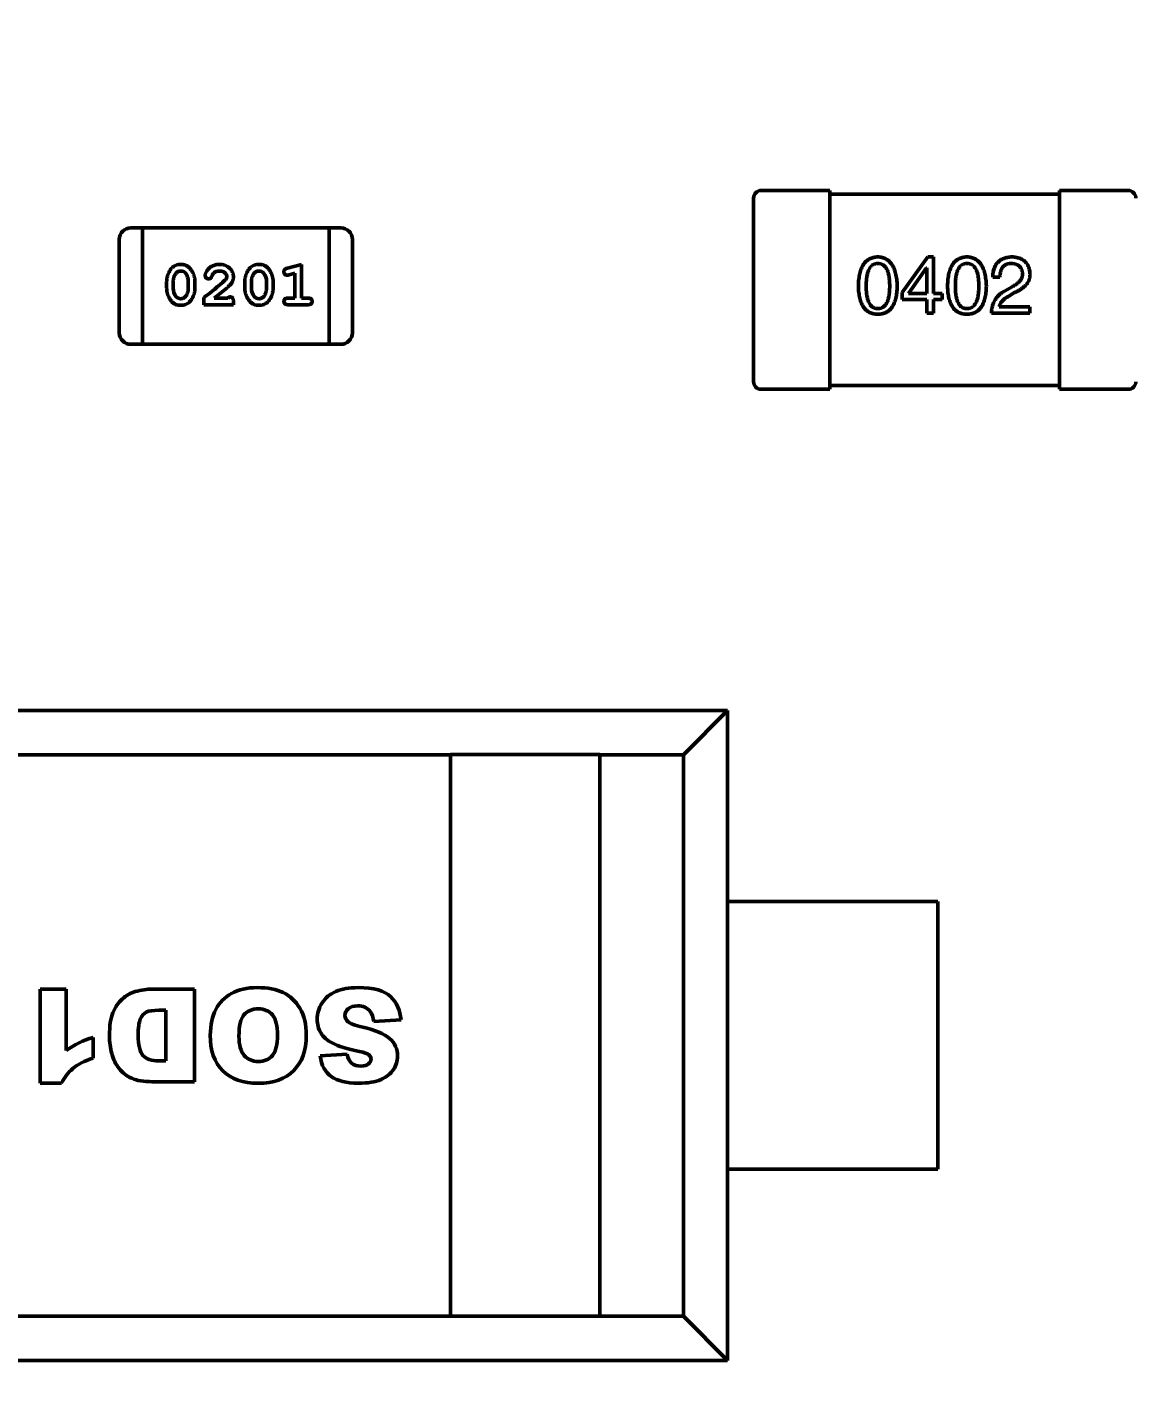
# Model space of a CAD drawing. Header units: millimetres. Extents: x 71 to 428, y 120 to 295.
# Drawn here: x 332.781 to 335.681, y 192.597 to 196.148 of the extents above; entities that cross this region are included whole.
import ezdxf

# ---------------------------------------------------------------- set-up
doc = ezdxf.new("R2010")
doc.units = ezdxf.units.MM
doc.header["$LTSCALE"] = 0.75
doc.layers.add('Dim', color=3, linetype='Continuous', lineweight=25)
doc.layers.add('Visible', color=7, linetype='Continuous', lineweight=50)
doc.styles.get("Standard").update_dxf_attribs({"font": 'arial.ttf'})
doc.dimstyles.new('Dim-ISO-25', dxfattribs={"dimtxt": 3.5, "dimasz": 3.5, "dimexe": 2.1, "dimexo": 2.1, "dimgap": 1.4, "dimtad": 1, "dimzin": 12, "dimdsep": 46, "dimtxsty": 'Standard', "dimcen": 0, "dimazin": 3, "dimtp": 0.1, "dimtm": 0.1, "dimtfac": 0.714286, "dimtmove": 0, "dimatfit": 3, "dimfxl": 1, "dimtzin": 12, "dimarcsym": 0})

# ---------------------------------------------------------------- blocks, each defined once
blk = doc.blocks.new('*D127')
at = {"color": 0, "linetype": 'ByBlock', "lineweight": -2}
for p, q in [((318.3964, 202.3936), (318.3964, 119.8711)), ((354.8964, 148.7044), (354.8964, 119.8711)), ((318.3964, 121.9711), (354.8964, 121.9711))]:
    blk.add_line(p, q, dxfattribs=at)
at = {"color": 0, "linetype": 'ByBlock'}
for points in [[(318.3964, 121.9711), (321.8964, 121.3878), (321.8964, 122.5544)], [(354.8964, 121.9711), (351.3964, 121.3878), (351.3964, 122.5544)]]:
    blk.add_solid(points, dxfattribs=at)
at = {"layer": 'Defpoints', "color": 0, "linetype": 'ByBlock'}
for p in [(318.3964, 204.4936), (354.8964, 150.8044)]:
    blk.add_point(p, dxfattribs=at)
at = {"color": 0, "linetype": 'ByBlock', "lineweight": -2, "insert": (336.6464, 125.1593), "char_height": 3.5, "attachment_point": 5}
blk.add_mtext('\\A0;36.5', dxfattribs=at)

msp = doc.modelspace()

# ---------------------------------------------------------------- linework, layer by layer
at = {"layer": 'Visible'}
for p, q in [((334.6808, 195.7008), (334.6808, 195.2208)), ((334.8808, 195.7208), (334.7008, 195.7208)), ((334.8808, 195.7008), (334.8808, 195.7208)), ((335.4808, 195.7108), (334.8808, 195.7108)), ((334.8808, 195.7008), (334.8808, 195.2208)), ((335.4808, 195.7208), (335.4808, 195.7008)), ((335.6608, 195.7208), (335.4808, 195.7208)), ((335.4808, 195.2208), (335.4808, 195.7008)), ((333.0828, 195.6233), (333.0523, 195.6233)), ((333.0828, 195.5928), (333.0828, 195.6233)), ((333.5705, 195.6233), (333.0828, 195.6233)), ((333.0828, 195.5928), (333.0828, 195.6233)), ((333.5705, 195.6233), (333.5705, 195.5928)), ((333.5705, 195.5928), (333.5705, 195.6233)), ((333.601, 195.6233), (333.5705, 195.6233)), ((333.0219, 195.5928), (333.0219, 195.349)), ((333.0828, 195.5928), (333.0828, 195.349)), ((333.0828, 195.5928), (333.0828, 195.349)), ((333.5705, 195.349), (333.5705, 195.5928)), ((333.5705, 195.5928), (333.5705, 195.349)), ((333.6315, 195.349), (333.6315, 195.5928)), ((333.4616, 195.5177), (333.4981, 195.5275)), ((333.4981, 195.5275), (333.4981, 195.4394)), ((335.0692, 195.4537), (335.1364, 195.5471)), ((335.1331, 195.5184), (335.0864, 195.4512)), ((335.1331, 195.5184), (335.1339, 195.5184)), ((335.1339, 195.5184), (335.1339, 195.4512)), ((335.1519, 195.5471), (335.1364, 195.5471)), ((335.1519, 195.4512), (335.1519, 195.5471)), ((333.1457, 195.4652), (333.1457, 195.4829)), ((333.1631, 195.4655), (333.1631, 195.4827)), ((333.2024, 195.4827), (333.2024, 195.4655)), ((333.2197, 195.4829), (333.2197, 195.4652)), ((333.3503, 195.4652), (333.3503, 195.4829)), ((333.3676, 195.4655), (333.3676, 195.4827)), ((333.4069, 195.4827), (333.4069, 195.4655)), ((333.4242, 195.4829), (333.4242, 195.4652)), ((333.4808, 195.5044), (333.4658, 195.5003)), ((333.4808, 195.4394), (333.4808, 195.5044)), ((335.3064, 195.4938), (335.3253, 195.4938)), ((335.0692, 195.4537), (335.0692, 195.4356)), ((335.1339, 195.4512), (335.0864, 195.4512)), ((335.1741, 195.4512), (335.1519, 195.4512)), ((335.1741, 195.4356), (335.1741, 195.4512)), ((335.3376, 195.4578), (335.3572, 195.4692)), ((335.3638, 195.4537), (335.3482, 195.4447)), ((333.2433, 195.4221), (333.2433, 195.441)), ((333.3204, 195.4221), (333.2433, 195.4221)), ((333.27, 195.4394), (333.3062, 195.4394)), ((333.3204, 195.43), (333.3204, 195.4221)), ((333.4635, 195.4394), (333.4808, 195.4394)), ((333.5154, 195.4221), (333.4635, 195.4221)), ((333.4981, 195.4394), (333.5154, 195.4394)), ((335.0692, 195.4356), (335.1339, 195.4356)), ((335.1339, 195.4356), (335.1339, 195.3996)), ((335.1519, 195.4356), (335.1741, 195.4356)), ((335.1519, 195.3996), (335.1519, 195.4356)), ((335.4039, 195.4168), (335.3236, 195.4168)), ((335.4039, 195.3996), (335.4039, 195.4168)), ((335.1339, 195.3996), (335.1519, 195.3996)), ((335.3031, 195.3996), (335.4039, 195.3996)), ((333.0828, 195.3185), (333.0828, 195.349)), ((333.0828, 195.3185), (333.0828, 195.349)), ((333.5705, 195.349), (333.5705, 195.3185)), ((333.5705, 195.3185), (333.5705, 195.349)), ((333.0523, 195.3185), (333.0828, 195.3185)), ((333.0828, 195.3185), (333.5705, 195.3185)), ((333.5705, 195.3185), (333.601, 195.3185)), ((334.7008, 195.2008), (334.8808, 195.2008)), ((334.8808, 195.2008), (334.8808, 195.2208)), ((334.8808, 195.2108), (335.4808, 195.2108)), ((335.4808, 195.2208), (335.4808, 195.2008)), ((335.4808, 195.2008), (335.6608, 195.2008)), ((334.6127, 194.3609), (331.9127, 194.3609)), ((334.6127, 194.3607), (334.4973, 194.2453)), ((334.6127, 194.3609), (334.6127, 194.3607)), ((334.6127, 192.661), (334.6127, 194.3607)), ((333.888, 194.2453), (332.0281, 194.2453)), ((333.888, 194.2459), (334.2789, 194.2459)), ((333.888, 194.2459), (333.888, 194.2453)), ((333.888, 194.2453), (333.888, 192.7764)), ((334.2789, 194.2453), (334.2789, 194.2459)), ((334.2789, 194.2453), (334.4973, 194.2453)), ((334.2789, 192.7764), (334.2789, 194.2453)), ((334.4973, 194.2453), (334.4973, 192.7764)), ((334.6127, 193.861), (335.1627, 193.861)), ((335.1627, 193.861), (335.1627, 193.161)), ((332.815, 193.6321), (332.815, 193.386)), ((332.8831, 193.6321), (332.815, 193.6321)), ((332.8831, 193.4712), (332.8831, 193.6321)), ((333.219, 193.39), (333.219, 193.6321)), ((333.1439, 193.5769), (333.1439, 193.4445)), ((333.6878, 193.5474), (333.7588, 193.5517)), ((332.9535, 193.4514), (332.9535, 193.5058)), ((333.6178, 193.4622), (333.5474, 193.458)), ((332.815, 193.386), (332.8707, 193.386)), ((335.1627, 193.161), (334.6127, 193.161)), ((333.888, 192.7764), (332.0281, 192.7764)), ((334.2789, 192.7764), (333.888, 192.7764)), ((334.4973, 192.7764), (334.2789, 192.7764)), ((334.6127, 192.661), (334.4973, 192.7764)), ((334.6127, 192.661), (331.9127, 192.661))]:
    msp.add_line(p, q, dxfattribs=at)
at = {"layer": 'Visible', "extrusion": (0, 0, -1)}
msp.add_circle((-354.8964, 204.496), 47.93, dxfattribs=at)
at = {"layer": 'Visible'}
for centre, radius, start, end in [((334.7008, 195.7008), 0.02, 90, 180), ((335.6608, 195.7008), 0.02, 0, 90), ((333.0523, 195.5928), 0.0305, 90, 180), ((333.601, 195.5928), 0.0305, 0, 90), ((333.1676, 195.4833), 0.0348, 358.9671, 38.4954), ((332.8467, 195.9852), 0.6732, 306.0869, 312.1374), ((333.3721, 195.4833), 0.0348, 358.9671, 38.4954), ((333.4587, 195.5228), 0.0236, 274.1731, 287.5488), ((333.1975, 195.4648), 0.0345, 178.9143, 218.8744), ((332.709, 196.1713), 0.9222, 307.4735, 310.1522), ((333.4021, 195.4648), 0.0345, 178.9143, 218.8744), ((334.7008, 195.2208), 0.02, 180, 270), ((335.6608, 195.2208), 0.02, 270, 0), ((333.0057, 193.311), 0.2017, 104.9839, 127.4097)]:
    msp.add_arc(centre, radius, start, end, dxfattribs=at)
at = {"layer": 'Visible', "extrusion": (0, 0, -1)}
for centre, start, end in [((-333.0523, 195.349), 270, 360), ((-333.601, 195.349), 180, 270)]:
    msp.add_arc(centre, 0.0305, start, end, dxfattribs=at)
at = {"layer": 'Visible'}
for points, knots in [([(333.1457, 195.4829), (333.1458, 195.4842), (333.1458, 195.4868), (333.1463, 195.4907), (333.147, 195.4945), (333.1481, 195.4983), (333.1494, 195.5021), (333.1511, 195.5058), (333.153, 195.5095), (333.1552, 195.5131), (333.1577, 195.5165), (333.1605, 195.5194), (333.1635, 195.5219), (333.1668, 195.524), (333.1704, 195.5256), (333.1742, 195.5267), (333.1783, 195.5274), (333.1811, 195.5275), (333.1825, 195.5275)], [0, 0, 0, 0, 0.00000392332, 0.00000781989, 0.00001171272, 0.00001567896, 0.00001965637, 0.0000237297, 0.00002787662, 0.00003216055, 0.00003639187, 0.00004045616, 0.00004438048, 0.00004824611, 0.00005213167, 0.00005611832, 0.00006024496, 0.00006456571, 0.00006456571, 0.00006456571, 0.00006456571]), ([(333.1825, 195.5275), (333.1842, 195.5275), (333.1873, 195.5274), (333.1919, 195.5266), (333.196, 195.5253), (333.1992, 195.5237), (333.2016, 195.5221), (333.2033, 195.5207), (333.205, 195.519), (333.2067, 195.5172), (333.2084, 195.5151), (333.2101, 195.5128), (333.2117, 195.5102), (333.2133, 195.5075), (333.2148, 195.5046), (333.2161, 195.5016), (333.2172, 195.4986), (333.2181, 195.4956), (333.2188, 195.4925), (333.2193, 195.4893), (333.2196, 195.4861), (333.2197, 195.484), (333.2197, 195.4829)], [0, 0, 0, 0, 0.0000049509, 0.00000956577, 0.00001394934, 0.00001814864, 0.00002029821, 0.00002254065, 0.00002494766, 0.00002747925, 0.00003018326, 0.00003308541, 0.00003612424, 0.00003937499, 0.00004267473, 0.00004595618, 0.00004918637, 0.00005240085, 0.00005560716, 0.00005880481, 0.00006204786, 0.00006530354, 0.00006530354, 0.00006530354, 0.00006530354]), ([(333.2464, 195.4982), (333.2465, 195.4991), (333.2466, 195.5011), (333.2476, 195.5041), (333.249, 195.5074), (333.251, 195.511), (333.2535, 195.5145), (333.2567, 195.5178), (333.2603, 195.5207), (333.2645, 195.5231), (333.269, 195.5251), (333.2737, 195.5265), (333.2786, 195.5274), (333.282, 195.5275), (333.2837, 195.5275)], [0, 0, 0, 0, 0.00000270097, 0.00000585083, 0.00000944726, 0.00001361474, 0.00001806426, 0.00002254117, 0.00002715344, 0.00003199017, 0.00003694194, 0.00004188211, 0.00004685466, 0.00005196179, 0.00005196179, 0.00005196179, 0.00005196179]), ([(333.2837, 195.5275), (333.285, 195.5275), (333.2876, 195.5275), (333.2914, 195.527), (333.2949, 195.5262), (333.2983, 195.5252), (333.3016, 195.5239), (333.3046, 195.5222), (333.3074, 195.5202), (333.3101, 195.518), (333.3125, 195.5156), (333.3146, 195.513), (333.3164, 195.5103), (333.3178, 195.5074), (333.319, 195.5044), (333.3198, 195.5013), (333.3203, 195.4981), (333.3203, 195.4959), (333.3204, 195.4948)], [0, 0, 0, 0, 0.00000396152, 0.00000777318, 0.00001144186, 0.00001501091, 0.00001850341, 0.0000219689, 0.00002545535, 0.0000289496, 0.00003241385, 0.00003575633, 0.00003900914, 0.00004220711, 0.00004540995, 0.00004860867, 0.00005188381, 0.00005525319, 0.00005525319, 0.00005525319, 0.00005525319]), ([(333.3503, 195.4829), (333.3503, 195.4842), (333.3503, 195.4868), (333.3508, 195.4907), (333.3515, 195.4945), (333.3526, 195.4983), (333.3539, 195.5021), (333.3556, 195.5058), (333.3575, 195.5095), (333.3597, 195.5131), (333.3622, 195.5165), (333.365, 195.5194), (333.368, 195.5219), (333.3713, 195.524), (333.3749, 195.5256), (333.3787, 195.5267), (333.3828, 195.5274), (333.3856, 195.5275), (333.3871, 195.5275)], [0, 0, 0, 0, 0.00000392332, 0.00000781989, 0.00001171272, 0.00001567896, 0.00001965637, 0.0000237297, 0.00002787662, 0.00003216055, 0.00003639187, 0.00004045616, 0.00004438048, 0.00004824611, 0.00005213167, 0.00005611832, 0.00006024496, 0.00006456571, 0.00006456571, 0.00006456571, 0.00006456571]), ([(333.3871, 195.5275), (333.3887, 195.5275), (333.3918, 195.5274), (333.3964, 195.5266), (333.4006, 195.5253), (333.4037, 195.5237), (333.4061, 195.5221), (333.4078, 195.5207), (333.4095, 195.519), (333.4113, 195.5172), (333.4129, 195.5151), (333.4146, 195.5128), (333.4162, 195.5102), (333.4178, 195.5075), (333.4193, 195.5046), (333.4206, 195.5016), (333.4217, 195.4986), (333.4226, 195.4956), (333.4233, 195.4925), (333.4238, 195.4893), (333.4241, 195.4861), (333.4242, 195.484), (333.4242, 195.4829)], [0, 0, 0, 0, 0.0000049509, 0.00000956577, 0.00001394934, 0.00001814864, 0.00002029821, 0.00002254065, 0.00002494766, 0.00002747925, 0.00003018326, 0.00003308541, 0.00003612424, 0.00003937499, 0.00004267473, 0.00004595618, 0.00004918637, 0.00005240085, 0.00005560716, 0.00005880481, 0.00006204786, 0.00006530354, 0.00006530354, 0.00006530354, 0.00006530354]), ([(333.4525, 195.5085), (333.4525, 195.5091), (333.4525, 195.5101), (333.4529, 195.5116), (333.4534, 195.513), (333.4542, 195.5141), (333.4554, 195.5152), (333.4571, 195.5161), (333.4591, 195.5169), (333.4607, 195.5174), (333.4616, 195.5177)], [0, 0, 0, 0, 0.0000016554, 0.00000317637, 0.00000457095, 0.00000589892, 0.0000073621, 0.00000919188, 0.00001140337, 0.00001403183, 0.00001403183, 0.00001403183, 0.00001403183]), ([(334.955, 195.4709), (334.9551, 195.4739), (334.9553, 195.4798), (334.9561, 195.4884), (334.9572, 195.4964), (334.9587, 195.5038), (334.9606, 195.5106), (334.9628, 195.5169), (334.9654, 195.5225), (334.9684, 195.5276), (334.9718, 195.5321), (334.9756, 195.5361), (334.9797, 195.5394), (334.9842, 195.5422), (334.9891, 195.5443), (334.9944, 195.5459), (335, 195.5468), (335.0039, 195.547), (335.0059, 195.5471)], [0, 0, 0, 0, 0.088823, 0.172287, 0.250296, 0.323438, 0.392244, 0.456221, 0.516635, 0.573871, 0.628, 0.680335, 0.731489, 0.782557, 0.834044, 0.886738, 0.942089, 1, 1, 1, 1]), ([(335.0059, 195.5299), (335.0046, 195.5298), (335.0022, 195.5298), (334.9988, 195.5291), (334.9955, 195.5279), (334.9925, 195.5263), (334.9898, 195.5242), (334.9873, 195.5216), (334.985, 195.5186), (334.983, 195.5151), (334.9812, 195.5112), (334.9797, 195.5068), (334.9784, 195.5019), (334.9773, 195.4966), (334.9765, 195.4908), (334.976, 195.4846), (334.9756, 195.4779), (334.9756, 195.4733), (334.9755, 195.4709)], [0, 0, 0, 0, 0.049764, 0.097007, 0.143217, 0.188577, 0.235116, 0.282997, 0.333719, 0.387776, 0.445989, 0.508679, 0.576563, 0.649481, 0.728235, 0.812722, 0.903548, 1, 1, 1, 1]), ([(335.0059, 195.5471), (335.0078, 195.547), (335.0117, 195.5468), (335.0172, 195.5457), (335.0224, 195.544), (335.0272, 195.5418), (335.0317, 195.5391), (335.0358, 195.5357), (335.0395, 195.5317), (335.0429, 195.5272), (335.0459, 195.5221), (335.0485, 195.5165), (335.0508, 195.5103), (335.0527, 195.5035), (335.0542, 195.4961), (335.0554, 195.4882), (335.0563, 195.4798), (335.0565, 195.4739), (335.0567, 195.4709)], [0, 0, 0, 0, 0.057415, 0.112361, 0.16496, 0.216437, 0.267441, 0.318839, 0.371478, 0.426325, 0.483626, 0.544235, 0.608673, 0.677374, 0.750405, 0.828394, 0.911525, 1, 1, 1, 1]), ([(335.037, 195.4709), (335.037, 195.4733), (335.0369, 195.4779), (335.0366, 195.4846), (335.036, 195.4908), (335.0351, 195.4966), (335.0341, 195.5019), (335.0327, 195.5068), (335.0312, 195.5112), (335.0294, 195.5151), (335.0272, 195.5186), (335.0249, 195.5216), (335.0224, 195.5242), (335.0196, 195.5263), (335.0165, 195.5279), (335.0131, 195.5291), (335.0096, 195.5298), (335.0071, 195.5298), (335.0059, 195.5299)], [0, 0, 0, 0, 0.095719, 0.185854, 0.269738, 0.347952, 0.420315, 0.487894, 0.550245, 0.608186, 0.662454, 0.713283, 0.761375, 0.808209, 0.854301, 0.901312, 0.949396, 1, 1, 1, 1]), ([(335.1882, 195.4709), (335.1883, 195.4739), (335.1885, 195.4798), (335.1893, 195.4884), (335.1904, 195.4964), (335.1919, 195.5038), (335.1937, 195.5106), (335.196, 195.5169), (335.1986, 195.5225), (335.2016, 195.5276), (335.2049, 195.5321), (335.2087, 195.5361), (335.2128, 195.5394), (335.2174, 195.5422), (335.2223, 195.5443), (335.2275, 195.5459), (335.2331, 195.5468), (335.237, 195.547), (335.239, 195.5471)], [0, 0, 0, 0, 0.088823, 0.172287, 0.250296, 0.323438, 0.392244, 0.456221, 0.516635, 0.573871, 0.628, 0.680335, 0.731489, 0.782557, 0.834044, 0.886738, 0.942089, 1, 1, 1, 1]), ([(335.239, 195.5299), (335.2378, 195.5298), (335.2354, 195.5298), (335.2319, 195.5291), (335.2287, 195.5279), (335.2257, 195.5263), (335.2229, 195.5242), (335.2204, 195.5216), (335.2182, 195.5186), (335.2162, 195.5151), (335.2144, 195.5112), (335.2128, 195.5068), (335.2116, 195.5019), (335.2105, 195.4966), (335.2097, 195.4908), (335.2091, 195.4846), (335.2087, 195.4779), (335.2087, 195.4733), (335.2087, 195.4709)], [0, 0, 0, 0, 0.049764, 0.097007, 0.143217, 0.188577, 0.235116, 0.282997, 0.333719, 0.387776, 0.445989, 0.508679, 0.576563, 0.649481, 0.728235, 0.812722, 0.903548, 1, 1, 1, 1]), ([(335.239, 195.5471), (335.241, 195.547), (335.2448, 195.5468), (335.2503, 195.5457), (335.2555, 195.544), (335.2604, 195.5418), (335.2648, 195.5391), (335.2689, 195.5357), (335.2727, 195.5317), (335.276, 195.5272), (335.279, 195.5221), (335.2817, 195.5165), (335.2839, 195.5103), (335.2858, 195.5035), (335.2874, 195.4961), (335.2886, 195.4882), (335.2894, 195.4798), (335.2897, 195.4739), (335.2898, 195.4709)], [0, 0, 0, 0, 0.057415, 0.112361, 0.16496, 0.216437, 0.267441, 0.318839, 0.371478, 0.426325, 0.483626, 0.544235, 0.608673, 0.677374, 0.750405, 0.828394, 0.911525, 1, 1, 1, 1]), ([(335.2702, 195.4709), (335.2701, 195.4733), (335.2701, 195.4779), (335.2697, 195.4846), (335.2691, 195.4908), (335.2683, 195.4966), (335.2672, 195.5019), (335.2659, 195.5068), (335.2643, 195.5112), (335.2625, 195.5151), (335.2604, 195.5186), (335.2581, 195.5216), (335.2555, 195.5242), (335.2527, 195.5263), (335.2496, 195.5279), (335.2463, 195.5291), (335.2427, 195.5298), (335.2403, 195.5298), (335.239, 195.5299)], [0, 0, 0, 0, 0.095719, 0.185854, 0.269738, 0.347952, 0.420315, 0.487894, 0.550245, 0.608186, 0.662454, 0.713283, 0.761375, 0.808209, 0.854301, 0.901312, 0.949396, 1, 1, 1, 1]), ([(335.3064, 195.4938), (335.3065, 195.4959), (335.3066, 195.5), (335.3073, 195.5059), (335.3083, 195.5114), (335.3098, 195.5165), (335.3116, 195.5212), (335.3138, 195.5255), (335.3165, 195.5295), (335.3195, 195.533), (335.3228, 195.5362), (335.3266, 195.5389), (335.3308, 195.5413), (335.3353, 195.5433), (335.3403, 195.5449), (335.3456, 195.546), (335.3513, 195.5468), (335.3552, 195.547), (335.3572, 195.5471)], [0, 0, 0, 0, 0.074935, 0.145873, 0.212498, 0.27598, 0.33603, 0.394042, 0.450372, 0.505546, 0.560812, 0.616481, 0.673265, 0.732328, 0.7938, 0.858943, 0.92718, 1, 1, 1, 1]), ([(335.3548, 195.5299), (335.3536, 195.5299), (335.3513, 195.5298), (335.3481, 195.5294), (335.345, 195.5287), (335.3422, 195.5277), (335.3395, 195.5264), (335.3371, 195.5249), (335.3349, 195.523), (335.333, 195.5209), (335.3312, 195.5185), (335.3297, 195.5158), (335.3285, 195.5128), (335.3273, 195.5096), (335.3265, 195.506), (335.3259, 195.5022), (335.3254, 195.4981), (335.3253, 195.4953), (335.3253, 195.4938)], [0, 0, 0, 0, 0.065945, 0.127767, 0.186553, 0.242898, 0.297728, 0.351599, 0.404854, 0.459191, 0.515338, 0.573322, 0.634405, 0.698538, 0.767039, 0.84022, 0.917406, 1, 1, 1, 1]), ([(335.3843, 195.5037), (335.3842, 195.5047), (335.384, 195.5067), (335.3835, 195.5096), (335.3828, 195.5123), (335.3819, 195.5148), (335.3807, 195.5172), (335.3794, 195.5193), (335.3778, 195.5212), (335.3761, 195.523), (335.3741, 195.5245), (335.372, 195.5259), (335.3696, 195.527), (335.367, 195.528), (335.3643, 195.5287), (335.3613, 195.5294), (335.3581, 195.5297), (335.3559, 195.5298), (335.3548, 195.5299)], [0, 0, 0, 0, 0.069456, 0.136175, 0.198596, 0.258993, 0.316838, 0.37342, 0.428889, 0.48454, 0.540119, 0.597644, 0.65702, 0.718534, 0.783117, 0.851564, 0.923888, 1, 1, 1, 1]), ([(335.3572, 195.5471), (335.359, 195.547), (335.3625, 195.5467), (335.3676, 195.546), (335.3723, 195.5449), (335.3767, 195.5435), (335.3808, 195.5418), (335.3846, 195.5398), (335.388, 195.5375), (335.3911, 195.5349), (335.3939, 195.5319), (335.3963, 195.5287), (335.3984, 195.5251), (335.4002, 195.5213), (335.4016, 195.5171), (335.4028, 195.5126), (335.4035, 195.5078), (335.4038, 195.5045), (335.4039, 195.5028)], [0, 0, 0, 0, 0.074847, 0.14558, 0.212628, 0.276599, 0.337792, 0.396608, 0.453638, 0.509854, 0.565589, 0.621545, 0.678777, 0.737222, 0.798388, 0.862259, 0.929312, 1, 1, 1, 1]), ([(333.1631, 195.4827), (333.1631, 195.4837), (333.1631, 195.4858), (333.1634, 195.4889), (333.164, 195.4918), (333.1648, 195.4946), (333.1658, 195.4973), (333.1671, 195.4998), (333.1686, 195.5022), (333.1697, 195.5037), (333.1703, 195.5044)], [0, 0, 0, 0, 0.00000318492, 0.00000626087, 0.00000925103, 0.00001217896, 0.00001502895, 0.00001784239, 0.00002067728, 0.00002351442, 0.00002351442, 0.00002351442, 0.00002351442]), ([(333.1703, 195.5044), (333.1707, 195.5049), (333.1715, 195.5058), (333.1729, 195.507), (333.1743, 195.508), (333.1758, 195.5088), (333.1774, 195.5095), (333.1791, 195.5099), (333.1808, 195.5102), (333.1821, 195.5102), (333.1827, 195.5102)], [0, 0, 0, 0, 0.00000183944, 0.00000361127, 0.00000533318, 0.000007034, 0.00000875084, 0.00001047589, 0.00001226209, 0.00001410398, 0.00001410398, 0.00001410398, 0.00001410398]), ([(333.1827, 195.5102), (333.1844, 195.5102), (333.1868, 195.5102), (333.1906, 195.5085), (333.1915, 195.5079), (333.1935, 195.5064), (333.1941, 195.5057), (333.1948, 195.505)], [-0.001290056, -0.001290056, -0.001290056, -0.001290056, -0.000574455, -0.000574455, -0.000312129, -0.000312129, 0, 0, 0, 0]), ([(333.2553, 195.4898), (333.2547, 195.4898), (333.2535, 195.4898), (333.2519, 195.4904), (333.2504, 195.4912), (333.249, 195.4923), (333.2479, 195.4936), (333.247, 195.495), (333.2465, 195.4966), (333.2465, 195.4977), (333.2464, 195.4982)], [0, 0, 0, 0, 0.00000173224, 0.00000338557, 0.00000506021, 0.00000680672, 0.00000853127, 0.00001015356, 0.00001173733, 0.00001335086, 0.00001335086, 0.00001335086, 0.00001335086]), ([(333.2637, 195.4963), (333.2635, 195.4958), (333.2631, 195.4947), (333.2624, 195.4933), (333.2615, 195.4922), (333.2605, 195.4913), (333.2593, 195.4906), (333.2581, 195.4901), (333.2567, 195.4898), (333.2557, 195.4898), (333.2553, 195.4898)], [0, 0, 0, 0, 0.00000176971, 0.00000333785, 0.00000478827, 0.00000612499, 0.00000741067, 0.00000872109, 0.00001009523, 0.00001156844, 0.00001156844, 0.00001156844, 0.00001156844]), ([(333.2687, 195.5049), (333.2682, 195.5043), (333.2671, 195.5033), (333.2659, 195.5012), (333.2646, 195.499), (333.264, 195.4972), (333.2637, 195.4963)], [0, 0, 0, 0, 0.000002175077, 0.000004534679, 0.00000710803, 0.00000994851, 0.00000994851, 0.00000994851, 0.00000994851]), ([(333.2836, 195.5102), (333.2813, 195.5102), (333.2788, 195.5102), (333.2719, 195.5076), (333.2698, 195.5058), (333.2687, 195.5049)], [0, 0, 0, 0, 0.000683895, 0.000683895, 0.001354625, 0.001354625, 0.001354625, 0.001354625]), ([(333.3031, 195.4957), (333.303, 195.4966), (333.3029, 195.4985), (333.3018, 195.5012), (333.3001, 195.5037), (333.2977, 195.506), (333.2949, 195.5079), (333.2915, 195.5093), (333.2877, 195.5101), (333.285, 195.5102), (333.2836, 195.5102)], [0, 0, 0, 0, 0.00000276995, 0.00000554886, 0.00000847062, 0.00001170472, 0.00001512547, 0.00001868094, 0.00002249375, 0.00002666224, 0.00002666224, 0.00002666224, 0.00002666224]), ([(333.2983, 195.486), (333.299, 195.4868), (333.3004, 195.4884), (333.3019, 195.4909), (333.3029, 195.4933), (333.303, 195.4949), (333.3031, 195.4957)], [0, 0, 0, 0, 0.00000327363, 0.00000614506, 0.00000868134, 0.00001102863, 0.00001102863, 0.00001102863, 0.00001102863]), ([(333.3204, 195.4948), (333.3203, 195.4936), (333.3203, 195.4914), (333.3197, 195.4881), (333.3188, 195.4849), (333.3177, 195.4824), (333.3166, 195.4803), (333.3155, 195.4787), (333.3141, 195.4769), (333.3125, 195.4751), (333.3107, 195.4731), (333.3085, 195.471), (333.3062, 195.4687), (333.3045, 195.4673), (333.3036, 195.4665)], [0, 0, 0, 0, 0.00000342014, 0.00000675686, 0.0000100548, 0.00001336016, 0.00001511038, 0.00001710808, 0.00001935068, 0.00002182599, 0.00002457522, 0.00002758559, 0.00003084269, 0.00003438436, 0.00003438436, 0.00003438436, 0.00003438436]), ([(333.3676, 195.4827), (333.3676, 195.4837), (333.3676, 195.4858), (333.368, 195.4889), (333.3685, 195.4918), (333.3693, 195.4946), (333.3703, 195.4973), (333.3716, 195.4998), (333.3731, 195.5022), (333.3742, 195.5037), (333.3748, 195.5044)], [0, 0, 0, 0, 0.00000318492, 0.00000626087, 0.00000925103, 0.00001217896, 0.00001502895, 0.00001784239, 0.00002067728, 0.00002351442, 0.00002351442, 0.00002351442, 0.00002351442]), ([(333.3748, 195.5044), (333.3752, 195.5049), (333.376, 195.5058), (333.3774, 195.507), (333.3788, 195.508), (333.3803, 195.5088), (333.3819, 195.5095), (333.3836, 195.5099), (333.3853, 195.5102), (333.3866, 195.5102), (333.3872, 195.5102)], [0, 0, 0, 0, 0.00000183944, 0.00000361127, 0.00000533318, 0.000007034, 0.00000875084, 0.00001047589, 0.00001226209, 0.00001410398, 0.00001410398, 0.00001410398, 0.00001410398]), ([(333.3872, 195.5102), (333.3889, 195.5102), (333.3913, 195.5102), (333.3951, 195.5085), (333.396, 195.5079), (333.398, 195.5064), (333.3986, 195.5057), (333.3993, 195.505)], [-0.001290056, -0.001290056, -0.001290056, -0.001290056, -0.000574455, -0.000574455, -0.000312129, -0.000312129, 0, 0, 0, 0]), ([(333.4604, 195.4992), (333.4599, 195.4993), (333.4589, 195.4993), (333.4574, 195.4998), (333.456, 195.5007), (333.4548, 195.5019), (333.4538, 195.5033), (333.4531, 195.5049), (333.4526, 195.5066), (333.4525, 195.5079), (333.4525, 195.5085)], [0, 0, 0, 0, 0.00000155142, 0.00000307615, 0.00000463796, 0.00000633435, 0.00000808701, 0.00000980672, 0.0000115757, 0.0000134416, 0.0000134416, 0.0000134416, 0.0000134416]), ([(335.3572, 195.4692), (335.3584, 195.4699), (335.3607, 195.471), (335.3639, 195.4729), (335.3669, 195.4749), (335.3697, 195.4769), (335.3722, 195.4789), (335.3745, 195.4809), (335.3765, 195.483), (335.3783, 195.4852), (335.3799, 195.4873), (335.3813, 195.4896), (335.3824, 195.4918), (335.3833, 195.4941), (335.3838, 195.4965), (335.3843, 195.4988), (335.3844, 195.5013), (335.3843, 195.5029), (335.3843, 195.5037)], [0, 0, 0, 0, 0.084365, 0.165386, 0.24176, 0.314729, 0.38433, 0.449952, 0.513164, 0.5734, 0.630824, 0.68644, 0.740136, 0.792605, 0.844515, 0.896112, 0.947763, 1, 1, 1, 1]), ([(335.4039, 195.5028), (335.404, 195.5016), (335.404, 195.4991), (335.4037, 195.4955), (335.4031, 195.4919), (335.4021, 195.4884), (335.4008, 195.485), (335.3991, 195.4817), (335.3971, 195.4784), (335.3947, 195.4753), (335.392, 195.4723), (335.389, 195.4693), (335.3856, 195.4665), (335.3819, 195.4637), (335.3779, 195.4611), (335.3735, 195.4585), (335.3688, 195.456), (335.3655, 195.4545), (335.3638, 195.4537)], [0, 0, 0, 0, 0.055083, 0.109453, 0.162685, 0.21614, 0.26961, 0.324284, 0.380202, 0.437433, 0.497084, 0.559152, 0.624288, 0.692446, 0.763862, 0.838743, 0.917269, 1, 1, 1, 1]), ([(333.1828, 195.4206), (333.1811, 195.4206), (333.178, 195.4207), (333.1734, 195.4215), (333.1692, 195.4228), (333.166, 195.4245), (333.1637, 195.4261), (333.1619, 195.4275), (333.1602, 195.4291), (333.1585, 195.431), (333.1569, 195.4331), (333.1552, 195.4354), (333.1536, 195.438), (333.152, 195.4407), (333.1506, 195.4436), (333.1493, 195.4465), (333.1482, 195.4495), (333.1473, 195.4526), (333.1466, 195.4557), (333.1461, 195.4588), (333.1458, 195.462), (333.1458, 195.4641), (333.1457, 195.4652)], [0, 0, 0, 0, 0.00000497342, 0.0000096394, 0.00001402095, 0.00001825168, 0.00002037965, 0.00002265599, 0.00002504403, 0.00002759278, 0.00003028011, 0.00003314629, 0.00003618373, 0.00003942054, 0.00004270743, 0.0000459775, 0.00004918291, 0.00005238891, 0.00005556952, 0.00005878627, 0.00006197839, 0.00006523258, 0.00006523258, 0.00006523258, 0.00006523258]), ([(333.1828, 195.4379), (333.1811, 195.4379), (333.1787, 195.4379), (333.1749, 195.4396), (333.1739, 195.4402), (333.172, 195.4416), (333.1714, 195.4424), (333.1707, 195.4432)], [-0.00130772, -0.00130772, -0.00130772, -0.00130772, -0.000568367, -0.000568367, -0.000303346, -0.000303346, 0, 0, 0, 0]), ([(333.2197, 195.4652), (333.2197, 195.4639), (333.2196, 195.4613), (333.2191, 195.4574), (333.2184, 195.4535), (333.2173, 195.4497), (333.216, 195.446), (333.2143, 195.4422), (333.2124, 195.4386), (333.2102, 195.435), (333.2077, 195.4316), (333.2049, 195.4287), (333.2019, 195.4261), (333.1986, 195.4241), (333.195, 195.4225), (333.1911, 195.4214), (333.1871, 195.4207), (333.1842, 195.4206), (333.1828, 195.4206)], [0, 0, 0, 0, 0.00000392684, 0.00000785143, 0.00001177672, 0.00001571618, 0.00001972871, 0.00002380569, 0.00002796783, 0.00003225561, 0.00003649073, 0.00004054073, 0.00004446857, 0.0000483457, 0.00005223474, 0.00005622497, 0.00006035531, 0.00006470459, 0.00006470459, 0.00006470459, 0.00006470459]), ([(333.1951, 195.4437), (333.1947, 195.4432), (333.1939, 195.4423), (333.1926, 195.4411), (333.1912, 195.4401), (333.1897, 195.4393), (333.1881, 195.4387), (333.1864, 195.4382), (333.1847, 195.4379), (333.1835, 195.4379), (333.1828, 195.4379)], [0, 0, 0, 0, 0.0000018202, 0.00000358945, 0.00000532878, 0.00000700563, 0.00000871996, 0.00001041883, 0.00001217822, 0.00001401743, 0.00001401743, 0.00001401743, 0.00001401743]), ([(333.2024, 195.4655), (333.2024, 195.4644), (333.2023, 195.4623), (333.202, 195.4593), (333.2014, 195.4563), (333.2006, 195.4535), (333.1996, 195.4508), (333.1983, 195.4483), (333.1969, 195.4459), (333.1957, 195.4444), (333.1951, 195.4437)], [0, 0, 0, 0, 0.00000318535, 0.00000626171, 0.00000925226, 0.0000121569, 0.00001503035, 0.00001784417, 0.00002067944, 0.00002351696, 0.00002351696, 0.00002351696, 0.00002351696]), ([(333.3062, 195.4394), (333.3067, 195.4399), (333.3075, 195.4408), (333.3089, 195.4418), (333.3103, 195.4425), (333.3113, 195.4426), (333.3117, 195.4426)], [0, 0, 0, 0, 0.000001979447, 0.000003689122, 0.000005162448, 0.000006502727, 0.000006502727, 0.000006502727, 0.000006502727]), ([(333.3117, 195.4426), (333.3123, 195.4426), (333.3136, 195.4425), (333.3153, 195.4419), (333.3168, 195.441), (333.3181, 195.4397), (333.3192, 195.438), (333.3199, 195.4358), (333.3203, 195.433), (333.3203, 195.4311), (333.3204, 195.43)], [0, 0, 0, 0, 0.00000187764, 0.00000361327, 0.00000531251, 0.0000070813, 0.00000902226, 0.00001129545, 0.00001397833, 0.00001713871, 0.00001713871, 0.00001713871, 0.00001713871]), ([(333.3873, 195.4206), (333.3857, 195.4206), (333.3825, 195.4207), (333.3779, 195.4215), (333.3737, 195.4228), (333.3705, 195.4245), (333.3682, 195.4261), (333.3664, 195.4275), (333.3647, 195.4291), (333.363, 195.431), (333.3614, 195.4331), (333.3597, 195.4354), (333.3581, 195.438), (333.3565, 195.4407), (333.3551, 195.4436), (333.3538, 195.4465), (333.3527, 195.4495), (333.3518, 195.4526), (333.3511, 195.4557), (333.3506, 195.4588), (333.3503, 195.462), (333.3503, 195.4641), (333.3503, 195.4652)], [0, 0, 0, 0, 0.00000497342, 0.0000096394, 0.00001402095, 0.00001825168, 0.00002037965, 0.00002265599, 0.00002504403, 0.00002759278, 0.00003028011, 0.00003314629, 0.00003618373, 0.00003942054, 0.00004270743, 0.0000459775, 0.00004918291, 0.00005238891, 0.00005556952, 0.00005878627, 0.00006197839, 0.00006523258, 0.00006523258, 0.00006523258, 0.00006523258]), ([(333.3873, 195.4379), (333.3854, 195.4379), (333.3832, 195.438), (333.3794, 195.4396), (333.3784, 195.4402), (333.3766, 195.4416), (333.3759, 195.4424), (333.3752, 195.4432)], [-0.001302871, -0.001302871, -0.001302871, -0.001302871, -0.000568367, -0.000568367, -0.000303346, -0.000303346, 0, 0, 0, 0]), ([(333.4242, 195.4652), (333.4242, 195.4639), (333.4241, 195.4613), (333.4237, 195.4574), (333.4229, 195.4535), (333.4219, 195.4497), (333.4205, 195.446), (333.4188, 195.4422), (333.4169, 195.4386), (333.4147, 195.435), (333.4122, 195.4316), (333.4094, 195.4287), (333.4064, 195.4261), (333.4031, 195.4241), (333.3995, 195.4225), (333.3957, 195.4214), (333.3916, 195.4207), (333.3887, 195.4206), (333.3873, 195.4206)], [0, 0, 0, 0, 0.00000392684, 0.00000785143, 0.00001177672, 0.00001571618, 0.00001972871, 0.00002380569, 0.00002796783, 0.00003225561, 0.00003649073, 0.00004054073, 0.00004446857, 0.0000483457, 0.00005223474, 0.00005622497, 0.00006035531, 0.00006470459, 0.00006470459, 0.00006470459, 0.00006470459]), ([(333.3996, 195.4437), (333.3992, 195.4432), (333.3985, 195.4423), (333.3971, 195.4411), (333.3957, 195.4401), (333.3942, 195.4393), (333.3926, 195.4387), (333.3909, 195.4382), (333.3892, 195.4379), (333.388, 195.4379), (333.3873, 195.4379)], [0, 0, 0, 0, 0.0000018202, 0.00000358945, 0.00000532878, 0.00000700563, 0.00000871996, 0.00001041883, 0.00001217822, 0.00001401743, 0.00001401743, 0.00001401743, 0.00001401743]), ([(333.4069, 195.4655), (333.4069, 195.4644), (333.4068, 195.4623), (333.4065, 195.4593), (333.4059, 195.4563), (333.4051, 195.4535), (333.4041, 195.4508), (333.4028, 195.4483), (333.4014, 195.4459), (333.4002, 195.4444), (333.3996, 195.4437)], [0, 0, 0, 0, 0.00000318535, 0.00000626171, 0.00000925226, 0.0000121569, 0.00001503035, 0.00001784417, 0.00002067944, 0.00002351696, 0.00002351696, 0.00002351696, 0.00002351696]), ([(335.0059, 195.3971), (335.0039, 195.3972), (335, 195.3974), (334.9944, 195.3983), (334.9891, 195.3999), (334.9842, 195.4019), (334.9797, 195.4046), (334.9756, 195.4078), (334.9718, 195.4116), (334.9685, 195.416), (334.9654, 195.4209), (334.9628, 195.4264), (334.9606, 195.4324), (334.9587, 195.439), (334.9572, 195.4462), (334.9561, 195.4539), (334.9553, 195.4622), (334.9551, 195.4679), (334.955, 195.4709)], [0, 0, 0, 0, 0.059135, 0.115606, 0.169241, 0.221578, 0.273261, 0.324749, 0.377329, 0.431642, 0.488541, 0.548597, 0.612232, 0.680174, 0.752504, 0.829777, 0.912307, 1, 1, 1, 1]), ([(334.9755, 195.4709), (334.9756, 195.4685), (334.9756, 195.4639), (334.976, 195.4572), (334.9765, 195.451), (334.9773, 195.4452), (334.9784, 195.4399), (334.9797, 195.435), (334.9812, 195.4306), (334.983, 195.4267), (334.985, 195.4232), (334.9873, 195.4202), (334.9898, 195.4176), (334.9925, 195.4155), (334.9955, 195.4138), (334.9988, 195.4127), (335.0022, 195.412), (335.0046, 195.4119), (335.0059, 195.4119)], [0, 0, 0, 0, 0.096457, 0.187288, 0.27178, 0.350132, 0.423455, 0.491343, 0.554037, 0.612253, 0.666313, 0.717038, 0.764921, 0.811214, 0.856775, 0.902988, 0.950234, 1, 1, 1, 1]), ([(335.0567, 195.4709), (335.0566, 195.4679), (335.0564, 195.4622), (335.0556, 195.4539), (335.0545, 195.4462), (335.053, 195.439), (335.0511, 195.4324), (335.0489, 195.4264), (335.0463, 195.4209), (335.0433, 195.416), (335.0399, 195.4116), (335.0362, 195.4078), (335.032, 195.4046), (335.0275, 195.4019), (335.0226, 195.3999), (335.0174, 195.3983), (335.0117, 195.3974), (335.0078, 195.3972), (335.0059, 195.3971)], [0, 0, 0, 0, 0.08769, 0.170218, 0.24749, 0.319818, 0.387758, 0.451391, 0.511445, 0.568185, 0.622681, 0.67526, 0.726746, 0.778428, 0.830764, 0.884397, 0.940866, 1, 1, 1, 1]), ([(335.0059, 195.4119), (335.0071, 195.4119), (335.0096, 195.4121), (335.0132, 195.4129), (335.0165, 195.4141), (335.0195, 195.4158), (335.0224, 195.4179), (335.0249, 195.4205), (335.0273, 195.4236), (335.0293, 195.4271), (335.0312, 195.431), (335.0327, 195.4354), (335.0341, 195.4402), (335.0351, 195.4455), (335.036, 195.4512), (335.0366, 195.4574), (335.0369, 195.464), (335.037, 195.4685), (335.037, 195.4709)], [0, 0, 0, 0, 0.050879, 0.099377, 0.146973, 0.193618, 0.240619, 0.289461, 0.34047, 0.395283, 0.453059, 0.515633, 0.582666, 0.655287, 0.732971, 0.815933, 0.905166, 1, 1, 1, 1]), ([(335.239, 195.3971), (335.237, 195.3972), (335.2331, 195.3974), (335.2275, 195.3983), (335.2223, 195.3999), (335.2174, 195.4019), (335.2128, 195.4046), (335.2087, 195.4078), (335.2049, 195.4116), (335.2016, 195.416), (335.1986, 195.4209), (335.196, 195.4264), (335.1937, 195.4324), (335.1919, 195.439), (335.1904, 195.4462), (335.1893, 195.4539), (335.1885, 195.4622), (335.1883, 195.4679), (335.1882, 195.4709)], [0, 0, 0, 0, 0.059135, 0.115606, 0.169241, 0.221578, 0.273261, 0.324749, 0.377329, 0.431642, 0.488541, 0.548597, 0.612232, 0.680174, 0.752504, 0.829777, 0.912307, 1, 1, 1, 1]), ([(335.2087, 195.4709), (335.2087, 195.4685), (335.2087, 195.4639), (335.2091, 195.4572), (335.2097, 195.451), (335.2105, 195.4452), (335.2116, 195.4399), (335.2128, 195.435), (335.2144, 195.4306), (335.2162, 195.4267), (335.2182, 195.4232), (335.2204, 195.4202), (335.2229, 195.4176), (335.2257, 195.4155), (335.2287, 195.4138), (335.2319, 195.4127), (335.2354, 195.412), (335.2378, 195.4119), (335.239, 195.4119)], [0, 0, 0, 0, 0.096457, 0.187288, 0.27178, 0.350132, 0.423455, 0.491343, 0.554037, 0.612253, 0.666313, 0.717038, 0.764921, 0.811214, 0.856775, 0.902988, 0.950234, 1, 1, 1, 1]), ([(335.239, 195.4119), (335.2403, 195.4119), (335.2427, 195.4121), (335.2463, 195.4129), (335.2496, 195.4141), (335.2527, 195.4158), (335.2555, 195.4179), (335.2581, 195.4205), (335.2604, 195.4236), (335.2625, 195.4271), (335.2643, 195.431), (335.2659, 195.4354), (335.2672, 195.4402), (335.2683, 195.4455), (335.2691, 195.4512), (335.2697, 195.4574), (335.2701, 195.464), (335.2701, 195.4685), (335.2702, 195.4709)], [0, 0, 0, 0, 0.050879, 0.099377, 0.146973, 0.193618, 0.240619, 0.289461, 0.34047, 0.395283, 0.453059, 0.515633, 0.582666, 0.655287, 0.732971, 0.815933, 0.905166, 1, 1, 1, 1]), ([(335.2898, 195.4709), (335.2897, 195.4679), (335.2895, 195.4622), (335.2888, 195.4539), (335.2877, 195.4462), (335.2861, 195.439), (335.2843, 195.4324), (335.282, 195.4264), (335.2794, 195.4209), (335.2765, 195.416), (335.2731, 195.4116), (335.2693, 195.4078), (335.2652, 195.4046), (335.2607, 195.4019), (335.2558, 195.3999), (335.2505, 195.3983), (335.2449, 195.3974), (335.241, 195.3972), (335.239, 195.3971)], [0, 0, 0, 0, 0.08769, 0.170218, 0.24749, 0.319818, 0.387758, 0.451391, 0.511445, 0.568185, 0.622681, 0.67526, 0.726746, 0.778428, 0.830764, 0.884397, 0.940866, 1, 1, 1, 1]), ([(335.3031, 195.3996), (335.3032, 195.4012), (335.3033, 195.4045), (335.3038, 195.4092), (335.3045, 195.4138), (335.3055, 195.4182), (335.3068, 195.4225), (335.3083, 195.4266), (335.3101, 195.4305), (335.3121, 195.4342), (335.3144, 195.4378), (335.3169, 195.4412), (335.3197, 195.4444), (335.3228, 195.4474), (335.3261, 195.4503), (335.3297, 195.453), (335.3335, 195.4555), (335.3362, 195.457), (335.3376, 195.4578)], [0, 0, 0, 0, 0.069512, 0.136307, 0.201431, 0.265186, 0.327322, 0.388242, 0.448098, 0.507757, 0.566952, 0.626243, 0.686026, 0.745963, 0.807549, 0.869906, 0.934172, 1, 1, 1, 1]), ([(335.3482, 195.4447), (335.3465, 195.4436), (335.3431, 195.4417), (335.3384, 195.4385), (335.3344, 195.4351), (335.331, 195.4317), (335.3282, 195.4281), (335.326, 195.4245), (335.3244, 195.4207), (335.3239, 195.4181), (335.3236, 195.4168)], [0, 0, 0, 0, 0.158292, 0.304606, 0.440272, 0.565336, 0.681745, 0.791834, 0.896966, 1, 1, 1, 1]), ([(333.4525, 195.4308), (333.4525, 195.4314), (333.4526, 195.4326), (333.4531, 195.4343), (333.454, 195.4358), (333.4551, 195.4371), (333.4567, 195.4382), (333.4586, 195.4389), (333.4609, 195.4394), (333.4626, 195.4394), (333.4635, 195.4394)], [0, 0, 0, 0, 0.00000181765, 0.00000352748, 0.00000518059, 0.00000689671, 0.00000874178, 0.00001077158, 0.00001311671, 0.00001578619, 0.00001578619, 0.00001578619, 0.00001578619]), ([(333.4635, 195.4221), (333.4626, 195.4222), (333.4609, 195.4222), (333.4586, 195.4227), (333.4567, 195.4234), (333.4551, 195.4245), (333.4539, 195.4258), (333.4531, 195.4273), (333.4526, 195.429), (333.4525, 195.4302), (333.4525, 195.4308)], [0, 0, 0, 0, 0.00000267139, 0.0000050182, 0.00000704044, 0.00000888684, 0.00001060418, 0.00001227988, 0.00001399093, 0.00001580988, 0.00001580988, 0.00001580988, 0.00001580988]), ([(333.5154, 195.4394), (333.5163, 195.4394), (333.518, 195.4394), (333.5203, 195.4389), (333.5223, 195.4382), (333.5238, 195.4371), (333.525, 195.4358), (333.5259, 195.4343), (333.5264, 195.4326), (333.5264, 195.4314), (333.5265, 195.4308)], [0, 0, 0, 0, 0.00000266875, 0.00000501324, 0.00000704249, 0.00000886703, 0.0000105988, 0.00001225146, 0.00001396082, 0.00001577798, 0.00001577798, 0.00001577798, 0.00001577798]), ([(333.5265, 195.4308), (333.5264, 195.4302), (333.5264, 195.429), (333.5258, 195.4273), (333.525, 195.4258), (333.5238, 195.4245), (333.5223, 195.4234), (333.5203, 195.4227), (333.518, 195.4222), (333.5163, 195.4222), (333.5154, 195.4221)], [0, 0, 0, 0, 0.00000180137, 0.00000349589, 0.00000515538, 0.00000687211, 0.0000086808, 0.0000106835, 0.00001300762, 0.0000156532, 0.0000156532, 0.0000156532, 0.0000156532]), ([(333.219, 193.6321), (333.182, 193.6321), (333.1449, 193.6321), (333.1079, 193.6321), (333.0945, 193.6321), (333.0796, 193.6299), (333.0632, 193.6255), (333.0513, 193.6223), (333.0401, 193.6158), (333.0296, 193.6062), (333.0191, 193.5967), (333.0111, 193.5847), (333.0051, 193.5704), (332.9991, 193.5562), (332.9962, 193.5361), (332.9962, 193.5102), (332.9962, 193.4937), (332.9981, 193.4781), (333.0022, 193.4633), (333.0062, 193.4486), (333.0123, 193.4356), (333.0214, 193.4245), (333.0302, 193.4135), (333.0412, 193.4046), (333.0547, 193.3989), (333.0682, 193.3931), (333.0859, 193.39), (333.1079, 193.39), (333.1449, 193.39), (333.182, 193.39), (333.219, 193.39)], [0, 0, 0, 0, 0.0001117794, 0.0001117794, 0.0001117794, 0.0001572672, 0.0001572672, 0.0001572672, 0.0001966788, 0.0001966788, 0.0001966788, 0.0002406166, 0.0002406166, 0.0002406166, 0.0003075098, 0.0003075098, 0.0003075098, 0.0003498894, 0.0003498894, 0.0003498894, 0.000393745, 0.000393745, 0.000393745, 0.0004364542, 0.0004364542, 0.0004364542, 0.0004910078, 0.0004910078, 0.0004910078, 0.0006027833, 0.0006027833, 0.0006027833, 0.0006027833]), ([(333.511, 193.5111), (333.511, 193.5395), (333.5055, 193.5631), (333.4943, 193.5819), (333.4832, 193.6005), (333.4687, 193.6144), (333.4508, 193.6231), (333.4329, 193.6318), (333.4102, 193.636), (333.3828, 193.636), (333.3559, 193.636), (333.3335, 193.631), (333.3155, 193.621), (333.2974, 193.611), (333.2839, 193.5968), (333.2743, 193.5788), (333.2649, 193.5613), (333.2602, 193.5389), (333.2599, 193.5117)], [0, 0, 0, 0, 0.0000731184, 0.0000731184, 0.0000731184, 0.000138345, 0.000138345, 0.000138345, 0.0002035716, 0.0002035716, 0.0002035716, 0.0002676471, 0.0002676471, 0.0002676471, 0.0003317226, 0.0003317226, 0.0003317226, 0.0004011719, 0.0004011719, 0.0004011719, 0.0004011719]), ([(333.7588, 193.5517), (333.7567, 193.5762), (333.7478, 193.5964), (333.7319, 193.6123), (333.7161, 193.6281), (333.6876, 193.636), (333.6465, 193.636), (333.623, 193.636), (333.6036, 193.6327), (333.5882, 193.6258), (333.5729, 193.6191), (333.5609, 193.6092), (333.5523, 193.596), (333.5437, 193.583), (333.5394, 193.5686), (333.5394, 193.5532), (333.5394, 193.54), (333.5427, 193.5281), (333.5491, 193.5174), (333.5555, 193.5066), (333.5658, 193.4978), (333.58, 193.4905), (333.594, 193.4833), (333.6173, 193.4759), (333.6501, 193.4691), (333.6633, 193.4664), (333.6715, 193.4633), (333.675, 193.4602), (333.6786, 193.4572), (333.6803, 193.4538), (333.6803, 193.4499), (333.6803, 193.4446), (333.6781, 193.4401), (333.6737, 193.4364), (333.6694, 193.4327), (333.6629, 193.4309), (333.6542, 193.4309), (333.6438, 193.4309), (333.6356, 193.4333), (333.6296, 193.4383), (333.6236, 193.4433), (333.6198, 193.4512), (333.6178, 193.4622)], [0, 0, 0, 0, 0.0000672494, 0.0000672494, 0.0000672494, 0.0001622024, 0.0001622024, 0.0001622024, 0.0002165677, 0.0002165677, 0.0002165677, 0.0002635895, 0.0002635895, 0.0002635895, 0.0003079969, 0.0003079969, 0.0003079969, 0.0003459282, 0.0003459282, 0.0003459282, 0.0003871735, 0.0003871735, 0.0003871735, 0.0004601379, 0.0004601379, 0.0004601379, 0.0004866528, 0.0004866528, 0.0004866528, 0.0005009506, 0.0005009506, 0.0005009506, 0.0005206101, 0.0005206101, 0.0005206101, 0.0005402696, 0.0005402696, 0.0005402696, 0.0005639338, 0.0005639338, 0.0005639338, 0.0005875981, 0.0005875981, 0.0005875981, 0.0005875981]), ([(333.1439, 193.4445), (333.1378, 193.4445), (333.1316, 193.4444), (333.1254, 193.4445), (333.1059, 193.4446), (333.0921, 193.4493), (333.0837, 193.4588), (333.0753, 193.4683), (333.0713, 193.4858), (333.0713, 193.5115), (333.0713, 193.531), (333.073, 193.545), (333.0768, 193.5535), (333.0806, 193.5622), (333.0859, 193.5682), (333.0924, 193.5717), (333.099, 193.5753), (333.1101, 193.5769), (333.1257, 193.5769), (333.1318, 193.5769), (333.1379, 193.5769), (333.1439, 193.5769)], [0, 0, 0, 0, 0.0000182246, 0.0000182246, 0.0000182246, 0.0000692695, 0.0000692695, 0.0000692695, 0.0001203144, 0.0001203144, 0.0001203144, 0.0001591599, 0.0001591599, 0.0001591599, 0.0001832063, 0.0001832063, 0.0001832063, 0.0002166831, 0.0002166831, 0.0002166831, 0.0002345906, 0.0002345906, 0.0002345906, 0.0002345906]), ([(333.3348, 193.5087), (333.3348, 193.5356), (333.3392, 193.5545), (333.348, 193.5648), (333.3569, 193.5751), (333.3693, 193.5804), (333.3854, 193.5804), (333.401, 193.5804), (333.4134, 193.5752), (333.4224, 193.5645), (333.4315, 193.5537), (333.436, 193.5361), (333.436, 193.5118)], [-0.5, -0.5, -0.5, -0.5, -0.3570224, -0.3570224, -0.3570224, -0.2480336, -0.2480336, -0.2480336, -0.1423144, -0.1423144, -0.1423144, 0, 0, 0, 0]), ([(333.5474, 193.458), (333.5505, 193.433), (333.56, 193.4146), (333.5763, 193.4032), (333.5926, 193.3918), (333.6161, 193.386), (333.647, 193.386), (333.6721, 193.386), (333.692, 193.3891), (333.7064, 193.3955), (333.7208, 193.4018), (333.7315, 193.4106), (333.7388, 193.4216), (333.7461, 193.4325), (333.7496, 193.4443), (333.7496, 193.4567), (333.7496, 193.4755), (333.7426, 193.4911), (333.7287, 193.5032), (333.7147, 193.5155), (333.6913, 193.5252), (333.6586, 193.5326), (333.6385, 193.5371), (333.6257, 193.5417), (333.6204, 193.5466), (333.6149, 193.5516), (333.6122, 193.5572), (333.6122, 193.5635), (333.6122, 193.5701), (333.615, 193.576), (333.6207, 193.5809), (333.6265, 193.5859), (333.6348, 193.5883), (333.6454, 193.5883), (333.6597, 193.5883), (333.6707, 193.5835), (333.6784, 193.5736), (333.6831, 193.5677), (333.6861, 193.559), (333.6878, 193.5474)], [0, 0, 0, 0, 0.0000634741, 0.0000634741, 0.0000634741, 0.000137276, 0.000137276, 0.000137276, 0.0001972401, 0.0001972401, 0.0001972401, 0.0002391816, 0.0002391816, 0.0002391816, 0.0002747208, 0.0002747208, 0.0002747208, 0.0003287218, 0.0003287218, 0.0003287218, 0.0004049743, 0.0004049743, 0.0004049743, 0.0004457367, 0.0004457367, 0.0004457367, 0.000464849, 0.000464849, 0.000464849, 0.0004849414, 0.0004849414, 0.0004849414, 0.0005119575, 0.0005119575, 0.0005119575, 0.0005483882, 0.0005483882, 0.0005483882, 0.0005764167, 0.0005764167, 0.0005764167, 0.0005764167]), ([(333.2599, 193.5117), (333.2595, 193.4723), (333.2702, 193.4406), (333.2926, 193.4184), (333.3144, 193.3968), (333.3456, 193.386), (333.3859, 193.386), (333.4252, 193.386), (333.4561, 193.3969), (333.478, 193.419), (333.4999, 193.4411), (333.511, 193.4718), (333.511, 193.5111)], [0.0004011719, 0.0004011719, 0.0004011719, 0.0004011719, 0.0005021712, 0.0005021712, 0.0005021712, 0.0006042331, 0.0006042331, 0.0006042331, 0.0007038454, 0.0007038454, 0.0007038454, 0.0008042386, 0.0008042386, 0.0008042386, 0.0008042386]), ([(333.436, 193.5118), (333.436, 193.4871), (333.4315, 193.4696), (333.4223, 193.4588), (333.4133, 193.4482), (333.4012, 193.4428), (333.386, 193.4428), (333.3703, 193.4428), (333.3579, 193.4482), (333.3487, 193.4586), (333.3395, 193.4691), (333.3348, 193.4859), (333.3348, 193.5087)], [0, 0, 0, 0, 0.1433054, 0.1433054, 0.1433054, 0.2587753, 0.2587753, 0.2587753, 0.3791588, 0.3791588, 0.3791588, 0.5, 0.5, 0.5, 0.5]), ([(332.8707, 193.386), (332.8778, 193.4013), (332.8877, 193.4141), (332.9004, 193.4246), (332.9129, 193.4351), (332.9307, 193.444), (332.9535, 193.4514)], [0, 0, 0, 0, 0.0000491036, 0.0000491036, 0.0000491036, 0.0001089328, 0.0001089328, 0.0001089328, 0.0001089328])]:
    msp.add_open_spline(points, degree=3, knots=knots, dxfattribs=at)

# ---------------------------------------------------------------- dimensions: what is measured, and where the dimension line sits
at = {"layer": 'Dim'}
dim = msp.add_linear_dim(base=(354.8964, 121.9711), p1=(318.3964, 204.4936), p2=(354.8964, 150.8044), dimstyle='Dim-ISO-25', dxfattribs=at)
dim.commit()
dim.dimension.update_dxf_attribs({"geometry": '*D127', "text_midpoint": (336.6464, 125.1593)})

doc.saveas('drawing.dxf')
